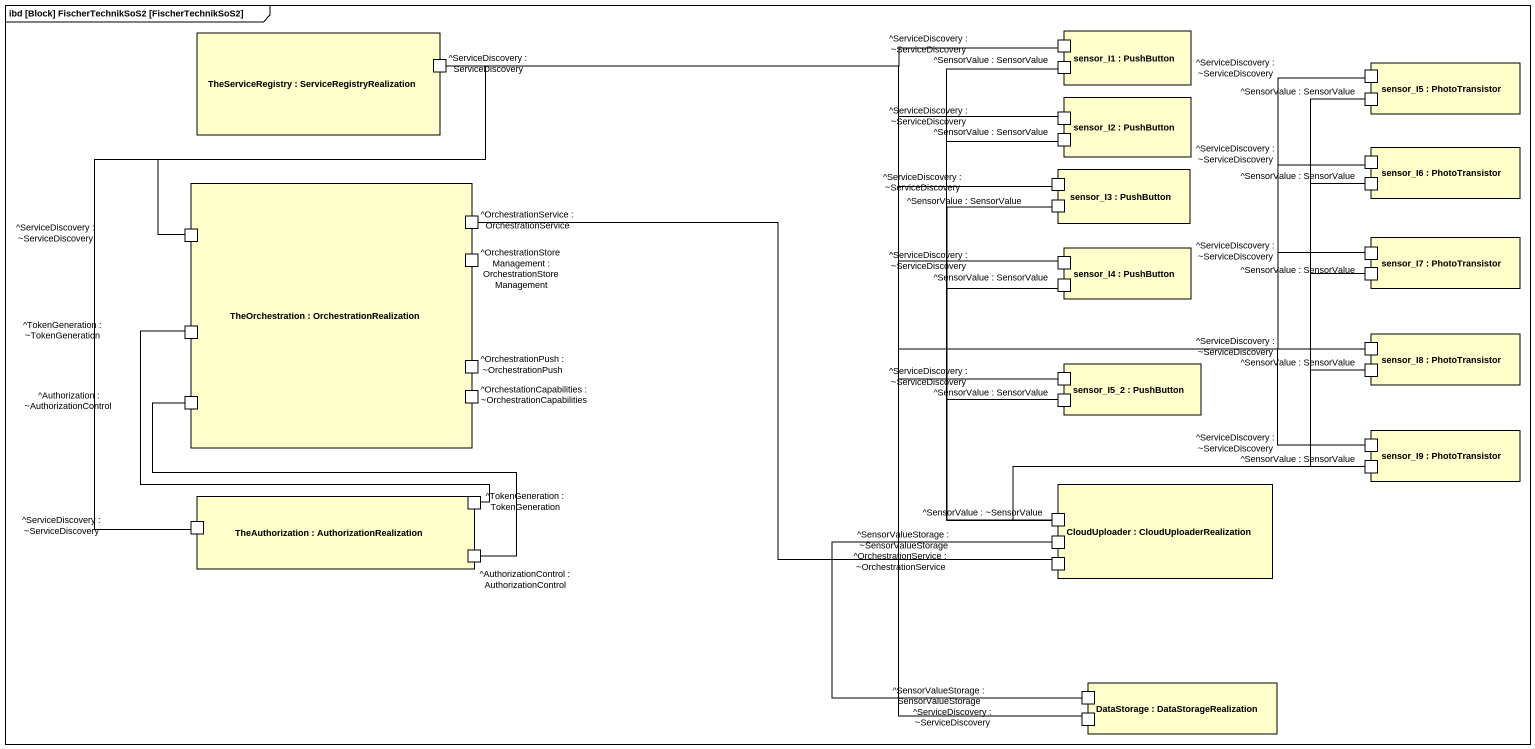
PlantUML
@startuml
mainframe ibd [Block] FischerTechnikSoS2 [FischerTechnikSoS2]
rectangle "TheServiceRegistry : ServiceRegistryRealization" as TheServiceRegistry {
  port "^ServiceDiscovery : ServiceDiscovery" as ServiceDiscovery
}
rectangle "sensor_I1 : PushButton" as sensor_I1 {
  port "^ServiceDiscovery : ~ServiceDiscovery" as ServiceDiscovery_2
  port "^SensorValue : SensorValue" as SensorValue_SensorValue
}
rectangle "sensor_I5 : PhotoTransistor" as sensor_I5 {
  port "^ServiceDiscovery : ~ServiceDiscovery" as ServiceDiscovery_3
  port "^SensorValue : SensorValue" as SensorValue_SensorValue_2
}
rectangle "sensor_I2 : PushButton" as sensor_I2 {
  port "^ServiceDiscovery : ~ServiceDiscovery" as ServiceDiscovery_4
  port "^SensorValue : SensorValue" as SensorValue_SensorValue_3
}
rectangle "sensor_I3 : PushButton" as sensor_I3 {
  port "^ServiceDiscovery : ~ServiceDiscovery" as ServiceDiscovery_5
  port "^SensorValue : SensorValue" as SensorValue_SensorValue_5
}
rectangle "sensor_I6 : PhotoTransistor" as sensor_I6 {
  port "^ServiceDiscovery : ~ServiceDiscovery" as ServiceDiscovery_6
  port "^SensorValue : SensorValue" as SensorValue_SensorValue_4
}
rectangle "TheOrchestration : OrchestrationRealization" as TheOrchestration {
  port "^OrchestrationService : OrchestrationService" as OrchestrationService
  port "^ServiceDiscovery : ~ServiceDiscovery" as ServiceDiscovery_7
  port "^OrchestrationStoreManagement : OrchestrationStoreManagement" as OrchestrationStoreManagement
  port "^TokenGeneration : ~TokenGeneration" as TokenGeneration
  port "^OrchestrationPush : ~OrchestrationPush" as OrchestrationPush
  port "^Authorization : ~AuthorizationControl" as Authorization
  port "^OrchestationCapabilities : ~OrchestrationCapabilities" as OrchestationCapabilities
}
rectangle "sensor_I4 : PushButton" as sensor_I4 {
  port "^ServiceDiscovery : ~ServiceDiscovery" as ServiceDiscovery_8
  port "^SensorValue : SensorValue" as SensorValue_SensorValue_6
}
rectangle "sensor_I7 : PhotoTransistor" as sensor_I7 {
  port "^ServiceDiscovery : ~ServiceDiscovery" as ServiceDiscovery_9
  port "^SensorValue : SensorValue" as SensorValue_SensorValue_7
}
rectangle "sensor_I8 : PhotoTransistor" as sensor_I8 {
  port "^ServiceDiscovery : ~ServiceDiscovery" as ServiceDiscovery_11
  port "^SensorValue : SensorValue" as SensorValue_SensorValue_8
}
rectangle "sensor_I5_2 : PushButton" as sensor_I5_2 {
  port "^ServiceDiscovery : ~ServiceDiscovery" as ServiceDiscovery_10
  port "^SensorValue : SensorValue" as SensorValue_SensorValue_9
}
rectangle "sensor_I9 : PhotoTransistor" as sensor_I9 {
  port "^ServiceDiscovery : ~ServiceDiscovery" as ServiceDiscovery_12
  port "^SensorValue : SensorValue" as SensorValue_SensorValue_10
}
rectangle "CloudUploader : CloudUploaderRealization" as CloudUploader {
  port "^SensorValue : ~SensorValue" as SensorValue_SensorValue_11
  port "^SensorValueStorage : ~SensorValueStorage" as SensorValueStorage
  port "^OrchestrationService : ~OrchestrationService" as OrchestrationService_2
}
rectangle "TheAuthorization : AuthorizationRealization" as TheAuthorization {
  port "^ServiceDiscovery : ~ServiceDiscovery" as ServiceDiscovery_13
  port "^TokenGeneration : TokenGeneration" as TokenGeneration_2
  port "^AuthorizationControl : AuthorizationControl" as AuthorizationControl
}
rectangle "DataStorage : DataStorageRealization" as DataStorage {
  port "^SensorValueStorage : SensorValueStorage" as SensorValueStorage_2
  port "^ServiceDiscovery : ~ServiceDiscovery" as ServiceDiscovery_14
}
ServiceDiscovery_2 -left- ServiceDiscovery
ServiceDiscovery_3 -left- ServiceDiscovery
ServiceDiscovery_4 -left- ServiceDiscovery
ServiceDiscovery_5 -left- ServiceDiscovery
ServiceDiscovery_6 -left- ServiceDiscovery
SensorValue_SensorValue_5 -- SensorValue_SensorValue_11
ServiceDiscovery_7 -up- ServiceDiscovery
ServiceDiscovery_8 -left- ServiceDiscovery
ServiceDiscovery_9 -left- ServiceDiscovery
SensorValue_SensorValue_6 -- SensorValue_SensorValue_11
TokenGeneration -- TokenGeneration_2
ServiceDiscovery_10 -left- ServiceDiscovery
ServiceDiscovery_11 -left- ServiceDiscovery
Authorization -right- AuthorizationControl
SensorValue_SensorValue_9 -- SensorValue_SensorValue_11
ServiceDiscovery_12 -left- ServiceDiscovery
ServiceDiscovery_13 -up- ServiceDiscovery
SensorValue_SensorValue_11 -up- SensorValue_SensorValue
SensorValue_SensorValue_11 -up- SensorValue_SensorValue_2
SensorValue_SensorValue_11 -up- SensorValue_SensorValue_3
SensorValue_SensorValue_11 -up- SensorValue_SensorValue_4
SensorValue_SensorValue_11 -up- SensorValue_SensorValue_7
SensorValue_SensorValue_11 -right- SensorValue_SensorValue_8
SensorValue_SensorValue_11 -right- SensorValue_SensorValue_10
OrchestrationService_2 -left- OrchestrationService
SensorValueStorage_2 -up- SensorValueStorage
ServiceDiscovery_14 -up- ServiceDiscovery
@enduml
